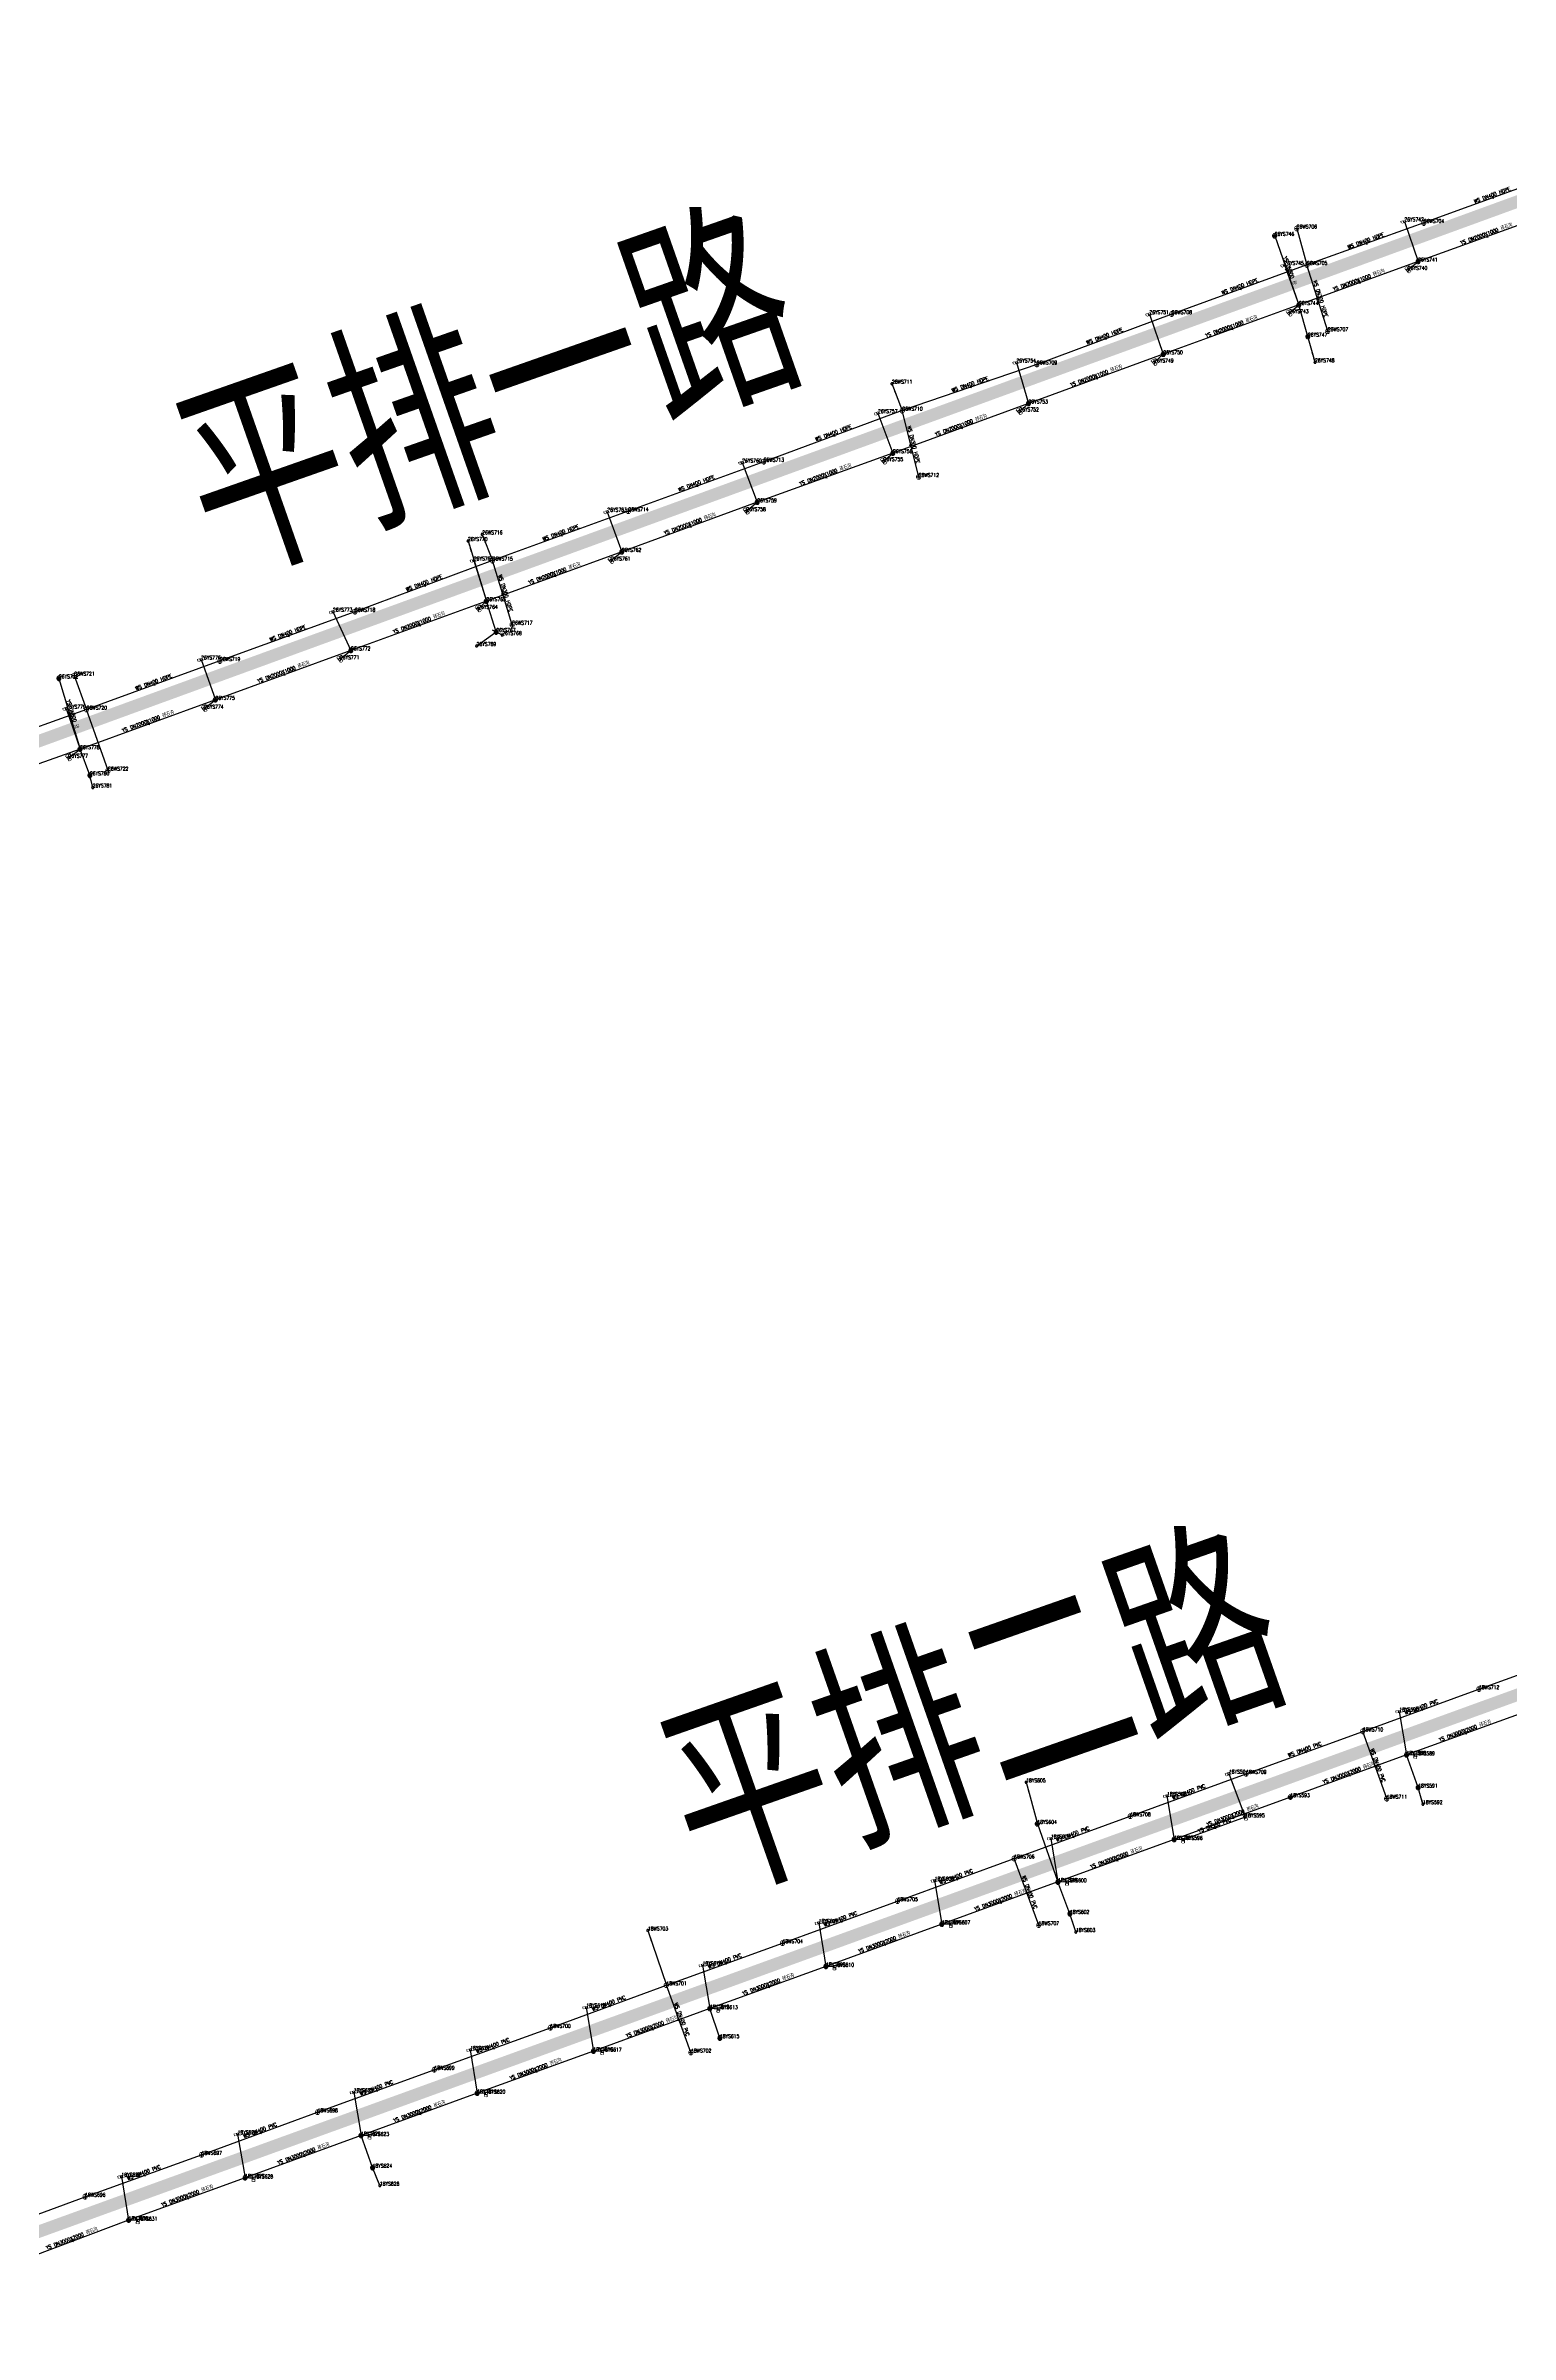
# Model space of a CAD drawing. Extents: x 78813 to 99477, y 2421021 to 2448125.
# Drawn here: x 87746 to 88101, y 2422836 to 2423391 of the extents above; entities that cross this region are included whole.
import ezdxf
from ezdxf.enums import TextEntityAlignment as Align

# ---------------------------------------------------------------- set-up
doc = ezdxf.new("R2010")
doc.units = 0
doc.set_wipeout_variables(frame=1)
doc.layers.get('0').update_dxf_attribs({"linetype": 'CONTINUOUS'})
for name, color, linetype in [('DX_WS', 16, 'CONTINUOUS'), ('DX_YS', 42, 'CONTINUOUS'), ('道路', 5, 'CONTINUOUS')]:
    doc.layers.add(name, color=color, linetype=linetype)
doc.layers.add('WSLINE', color=7, linetype='CONTINUOUS', true_color=0x7f0000)
doc.layers.add('YSLINE', color=7, linetype='CONTINUOUS', true_color=0xcc9900)
doc.layers.add('道路名称', color=7, linetype='CONTINUOUS', lineweight=0)
doc.styles.add('CcNameZT', font='txt.SHX', dxfattribs={"width": 0.8, "bigfont": 'HZTXT.SHX'})
doc.styles.add('PointNameZT', font='txt.SHX', dxfattribs={"width": 0.8, "bigfont": 'HZTXT.SHX'})
doc.styles.add('宋体0.7', font='', dxfattribs={"width": 0.7})
doc.styles.get('宋体0.7').set_extended_font_data('SimSun')

# ---------------------------------------------------------------- blocks, each defined once
blk = doc.blocks.new('PS污水井')
blk.add_lwpolyline([(1, 0), (1, 0.1), (1, 0.1), (1, 0.2), (1, 0.3), (0.9, 0.3), (0.9, 0.4), (0.9, 0.5), (0.8, 0.5), (0.8, 0.6), (0.8, 0.6), (0.7, 0.7), (0.7, 0.7), (0.6, 0.8), (0.6, 0.8), (0.5, 0.9), (0.4, 0.9), (0.4, 0.9), (0.3, 1), (0.2, 1), (0.2, 1), (0.1, 1), (0, 1), (0, 1), (-0.1, 1), (-0.2, 1), (-0.2, 1), (-0.3, 1), (-0.4, 0.9), (-0.4, 0.9), (-0.5, 0.9), (-0.6, 0.8), (-0.6, 0.8), (-0.7, 0.7), (-0.7, 0.7), (-0.8, 0.6), (-0.8, 0.6), (-0.8, 0.5), (-0.9, 0.5), (-0.9, 0.4), (-0.9, 0.3), (-1, 0.3), (-1, 0.2), (-1, 0.1), (-1, 0.1), (-1, 0), (-1, -0.1), (-1, -0.1), (-1, -0.2), (-1, -0.3), (-0.9, -0.3), (-0.9, -0.4), (-0.9, -0.5), (-0.8, -0.5), (-0.8, -0.6), (-0.8, -0.6), (-0.7, -0.7), (-0.7, -0.7), (-0.6, -0.8), (-0.6, -0.8), (-0.5, -0.9), (-0.4, -0.9), (-0.4, -0.9), (-0.3, -1), (-0.2, -1), (-0.2, -1), (-0.1, -1), (0, -1), (0, -1), (0.1, -1), (0.2, -1), (0.2, -1), (0.3, -1), (0.4, -0.9), (0.4, -0.9), (0.5, -0.9), (0.6, -0.8), (0.6, -0.8), (0.7, -0.7), (0.7, -0.7), (0.8, -0.6), (0.8, -0.6), (0.8, -0.5), (0.9, -0.5), (0.9, -0.4), (0.9, -0.3), (1, -0.3), (1, -0.2), (1, -0.1), (1, 0)], close=True)
blk.add_wipeout([(1, 0), (1, 0.1), (1, 0.1), (1, 0.2), (1, 0.3), (0.9, 0.3), (0.9, 0.4), (0.9, 0.5), (0.8, 0.5), (0.8, 0.6), (0.8, 0.6), (0.7, 0.7), (0.7, 0.7), (0.6, 0.8), (0.6, 0.8), (0.5, 0.9), (0.4, 0.9), (0.4, 0.9), (0.3, 1), (0.2, 1), (0.2, 1), (0.1, 1), (0, 1), (0, 1), (-0.1, 1), (-0.2, 1), (-0.2, 1), (-0.3, 1), (-0.4, 0.9), (-0.4, 0.9), (-0.5, 0.9), (-0.6, 0.8), (-0.6, 0.8), (-0.7, 0.7), (-0.7, 0.7), (-0.8, 0.6), (-0.8, 0.6), (-0.8, 0.5), (-0.9, 0.5), (-0.9, 0.4), (-0.9, 0.3), (-1, 0.3), (-1, 0.2), (-1, 0.1), (-1, 0.1), (-1, 0), (-1, -0.1), (-1, -0.1), (-1, -0.2), (-1, -0.3), (-0.9, -0.3), (-0.9, -0.4), (-0.9, -0.5), (-0.8, -0.5), (-0.8, -0.6), (-0.8, -0.6), (-0.7, -0.7), (-0.7, -0.7), (-0.6, -0.8), (-0.6, -0.8), (-0.5, -0.9), (-0.4, -0.9), (-0.4, -0.9), (-0.3, -1), (-0.2, -1), (-0.2, -1), (-0.1, -1), (0, -1), (0, -1), (0.1, -1), (0.2, -1), (0.2, -1), (0.3, -1), (0.4, -0.9), (0.4, -0.9), (0.5, -0.9), (0.6, -0.8), (0.6, -0.8), (0.7, -0.7), (0.7, -0.7), (0.8, -0.6), (0.8, -0.6), (0.8, -0.5), (0.9, -0.5), (0.9, -0.4), (0.9, -0.3), (1, -0.3), (1, -0.2), (1, -0.1)])
for p, q in [((-1, 0), (0, 0)), ((0, 1), (0, 0)), ((0, 0), (0, -1)), ((0, 0), (1, 0))]:
    blk.add_line(p, q)
blk = doc.blocks.new('GC546')
at = {"color": 0}
for p in [(0.866, 0.5), (0.866, -0.5)]:
    blk.add_line(p, (0, 0), dxfattribs=at)
blk = doc.blocks.new('PS非普查')
blk.add_lwpolyline([(3.7, 0), (5.3, 0)])
blk.add_wipeout([(0.5, 0), (0.5, 0), (0.5, 0.1), (0.5, 0.1), (0.5, 0.1), (0.5, 0.2), (0.5, 0.2), (0.4, 0.2), (0.4, 0.3), (0.4, 0.3), (0.4, 0.3), (0.4, 0.3), (0.3, 0.4), (0.3, 0.4), (0.3, 0.4), (0.2, 0.4), (0.2, 0.4), (0.2, 0.5), (0.2, 0.5), (0.1, 0.5), (0.1, 0.5), (0.1, 0.5), (0, 0.5), (0, 0.5), (-0.1, 0.5), (-0.1, 0.5), (-0.1, 0.5), (-0.2, 0.5), (-0.2, 0.5), (-0.2, 0.4), (-0.3, 0.4), (-0.3, 0.4), (-0.3, 0.4), (-0.3, 0.4), (-0.4, 0.3), (-0.4, 0.3), (-0.4, 0.3), (-0.4, 0.3), (-0.4, 0.2), (-0.5, 0.2), (-0.5, 0.2), (-0.5, 0.1), (-0.5, 0.1), (-0.5, 0.1), (-0.5, 0), (-0.5, 0), (-0.5, 0), (-0.5, -0.1), (-0.5, -0.1), (-0.5, -0.1), (-0.5, -0.2), (-0.5, -0.2), (-0.4, -0.2), (-0.4, -0.3), (-0.4, -0.3), (-0.4, -0.3), (-0.4, -0.3), (-0.3, -0.4), (-0.3, -0.4), (-0.3, -0.4), (-0.3, -0.4), (-0.2, -0.4), (-0.2, -0.5), (-0.2, -0.5), (-0.1, -0.5), (-0.1, -0.5), (-0.1, -0.5), (0, -0.5), (0, -0.5), (0.1, -0.5), (0.1, -0.5), (0.1, -0.5), (0.2, -0.5), (0.2, -0.5), (0.2, -0.4), (0.2, -0.4), (0.3, -0.4), (0.3, -0.4), (0.3, -0.4), (0.4, -0.3), (0.4, -0.3), (0.4, -0.3), (0.4, -0.3), (0.4, -0.2), (0.5, -0.2), (0.5, -0.2), (0.5, -0.1), (0.5, -0.1), (0.5, -0.1)])
blk.add_line((0.5, 0), (2.1, 0))
blk.add_lwpolyline([(0.5, 0), (0.5, 0), (0.5, 0.1), (0.5, 0.1), (0.5, 0.1), (0.5, 0.2), (0.5, 0.2), (0.4, 0.2), (0.4, 0.3), (0.4, 0.3), (0.4, 0.3), (0.4, 0.3), (0.3, 0.4), (0.3, 0.4), (0.3, 0.4), (0.2, 0.4), (0.2, 0.4), (0.2, 0.5), (0.2, 0.5), (0.1, 0.5), (0.1, 0.5), (0.1, 0.5), (0, 0.5), (0, 0.5), (-0.1, 0.5), (-0.1, 0.5), (-0.1, 0.5), (-0.2, 0.5), (-0.2, 0.5), (-0.2, 0.4), (-0.3, 0.4), (-0.3, 0.4), (-0.3, 0.4), (-0.3, 0.4), (-0.4, 0.3), (-0.4, 0.3), (-0.4, 0.3), (-0.4, 0.3), (-0.4, 0.2), (-0.5, 0.2), (-0.5, 0.2), (-0.5, 0.1), (-0.5, 0.1), (-0.5, 0.1), (-0.5, 0), (-0.5, 0), (-0.5, 0), (-0.5, -0.1), (-0.5, -0.1), (-0.5, -0.1), (-0.5, -0.2), (-0.5, -0.2), (-0.4, -0.2), (-0.4, -0.3), (-0.4, -0.3), (-0.4, -0.3), (-0.4, -0.3), (-0.3, -0.4), (-0.3, -0.4), (-0.3, -0.4), (-0.3, -0.4), (-0.2, -0.4), (-0.2, -0.5), (-0.2, -0.5), (-0.1, -0.5), (-0.1, -0.5), (-0.1, -0.5), (0, -0.5), (0, -0.5), (0.1, -0.5), (0.1, -0.5), (0.1, -0.5), (0.2, -0.5), (0.2, -0.5), (0.2, -0.4), (0.2, -0.4), (0.3, -0.4), (0.3, -0.4), (0.3, -0.4), (0.4, -0.3), (0.4, -0.3), (0.4, -0.3), (0.4, -0.3), (0.4, -0.2), (0.5, -0.2), (0.5, -0.2), (0.5, -0.1), (0.5, -0.1), (0.5, -0.1), (0.5, 0)], close=True)
blk = doc.blocks.new('PS雨水井')
blk.add_lwpolyline([(1, 0), (1, 0.1), (1, 0.1), (1, 0.2), (1, 0.3), (0.9, 0.3), (0.9, 0.4), (0.9, 0.5), (0.8, 0.5), (0.8, 0.6), (0.8, 0.6), (0.7, 0.7), (0.7, 0.7), (0.6, 0.8), (0.6, 0.8), (0.5, 0.9), (0.4, 0.9), (0.4, 0.9), (0.3, 1), (0.2, 1), (0.2, 1), (0.1, 1), (0, 1), (0, 1), (-0.1, 1), (-0.2, 1), (-0.2, 1), (-0.3, 1), (-0.4, 0.9), (-0.4, 0.9), (-0.5, 0.9), (-0.6, 0.8), (-0.6, 0.8), (-0.7, 0.7), (-0.7, 0.7), (-0.8, 0.6), (-0.8, 0.6), (-0.8, 0.5), (-0.9, 0.5), (-0.9, 0.4), (-0.9, 0.3), (-1, 0.3), (-1, 0.2), (-1, 0.1), (-1, 0.1), (-1, 0), (-1, -0.1), (-1, -0.1), (-1, -0.2), (-1, -0.3), (-0.9, -0.3), (-0.9, -0.4), (-0.9, -0.5), (-0.8, -0.5), (-0.8, -0.6), (-0.8, -0.6), (-0.7, -0.7), (-0.7, -0.7), (-0.6, -0.8), (-0.6, -0.8), (-0.5, -0.9), (-0.4, -0.9), (-0.4, -0.9), (-0.3, -1), (-0.2, -1), (-0.2, -1), (-0.1, -1), (0, -1), (0, -1), (0.1, -1), (0.2, -1), (0.2, -1), (0.3, -1), (0.4, -0.9), (0.4, -0.9), (0.5, -0.9), (0.6, -0.8), (0.6, -0.8), (0.7, -0.7), (0.7, -0.7), (0.8, -0.6), (0.8, -0.6), (0.8, -0.5), (0.9, -0.5), (0.9, -0.4), (0.9, -0.3), (1, -0.3), (1, -0.2), (1, -0.1), (1, 0)], close=True)
blk.add_wipeout([(1, 0), (1, 0.1), (1, 0.1), (1, 0.2), (1, 0.3), (0.9, 0.3), (0.9, 0.4), (0.9, 0.5), (0.8, 0.5), (0.8, 0.6), (0.8, 0.6), (0.7, 0.7), (0.7, 0.7), (0.6, 0.8), (0.6, 0.8), (0.5, 0.9), (0.4, 0.9), (0.4, 0.9), (0.3, 1), (0.2, 1), (0.2, 1), (0.1, 1), (0, 1), (0, 1), (-0.1, 1), (-0.2, 1), (-0.2, 1), (-0.3, 1), (-0.4, 0.9), (-0.4, 0.9), (-0.5, 0.9), (-0.6, 0.8), (-0.6, 0.8), (-0.7, 0.7), (-0.7, 0.7), (-0.8, 0.6), (-0.8, 0.6), (-0.8, 0.5), (-0.9, 0.5), (-0.9, 0.4), (-0.9, 0.3), (-1, 0.3), (-1, 0.2), (-1, 0.1), (-1, 0.1), (-1, 0), (-1, -0.1), (-1, -0.1), (-1, -0.2), (-1, -0.3), (-0.9, -0.3), (-0.9, -0.4), (-0.9, -0.5), (-0.8, -0.5), (-0.8, -0.6), (-0.8, -0.6), (-0.7, -0.7), (-0.7, -0.7), (-0.6, -0.8), (-0.6, -0.8), (-0.5, -0.9), (-0.4, -0.9), (-0.4, -0.9), (-0.3, -1), (-0.2, -1), (-0.2, -1), (-0.1, -1), (0, -1), (0, -1), (0.1, -1), (0.2, -1), (0.2, -1), (0.3, -1), (0.4, -0.9), (0.4, -0.9), (0.5, -0.9), (0.6, -0.8), (0.6, -0.8), (0.7, -0.7), (0.7, -0.7), (0.8, -0.6), (0.8, -0.6), (0.8, -0.5), (0.9, -0.5), (0.9, -0.4), (0.9, -0.3), (1, -0.3), (1, -0.2), (1, -0.1)])
for p, q in [((-1, 0), (0, 0)), ((-0.9, 0.5), (0, 0.5)), ((0, 1), (0, 0)), ((0, 0.5), (0.9, 0.5)), ((0, 0), (0, -1)), ((0, 0), (1, 0)), ((-0.9, -0.5), (0, -0.5)), ((0, -0.5), (0.9, -0.5))]:
    blk.add_line(p, q)
blk = doc.blocks.new('PS雨篦')
blk.add_lwpolyline([(-1.5, 0.5), (0, 0.5), (1.5, 0.5), (1.5, -0.5), (0, -0.5), (-1.5, -0.5)], close=True)
blk.add_wipeout([(-1.5, 0.5), (0, 0.5), (1.5, 0.5), (1.5, -0.5), (0, -0.5), (-1.5, -0.5)])
for p, q in [((-0.5, -0.5), (-0.5, 0.5)), ((0.5, -0.5), (0.5, 0.5))]:
    blk.add_line(p, q)

msp = doc.modelspace()

# ---------------------------------------------------------------- block references
at = {"layer": 'DX_WS', "yscale": 0.5, "zscale": 0.5}
for p, xscale, rotation in [((88096.63, 2423354.21, 2.5), 0.4999999999550923, 19.9942798513037), ((88065.98, 2423343.12, 2.43), 0.5000000000435473, 19.79293870957661), ((88035.39, 2423332.07, 2.38), 0.4999999999303991, 19.92101118119726), ((88054.33, 2423329.99, 1.93), 0.4999999998291778, 287.4509002455969), ((88002.61, 2423320, 2.36), 0.4999999999260846, 20.48080153311527), ((87969.91, 2423308.29, 2.23), 0.5000000000299047, 18.93128087433271), ((87936.77, 2423296.49, 2.19), 0.4999999999683542, 20.23354706013314), ((87955.57, 2423294.64, 1.84), 0.4999999999624118, 283.9214190625652), ((87903.52, 2423284.29, 2.2), 0.4999999999294166, 20.08409375280255), ((87870.62, 2423272.29, 2.15), 0.5000000000615322, 19.98757444139562), ((87837.45, 2423260.1, 2.09), 0.4999999999390962, 20.37376348981066), ((87856.52, 2423258.52, 1.61), 0.4999999999973675, 287.029671119264), ((87804.37, 2423247.92, 2.09), 0.5000000000161905, 20.04272721327233), ((87771.8, 2423236.05, 2.05), 0.4999999999923227, 19.99689639242054), ((88079.44, 2422987.37, 2.12), 0.4999999999980279, 19.99975391836969), ((88051.19, 2422977.09, 2.04), 0.5000000000059948, 19.97888214418467), ((88068.25, 2422974.07, 2.15), 0.4999999998585413, 289.5779724861432), ((88022.97, 2422966.8, 2.02), 0.5000000000547915, 20.09886963235148), ((87994.82, 2422956.52, 2.04), 0.4999999999919542, 20.01263983585907), ((87966.57, 2422946.22, 1.97), 0.4999999999446795, 20.04759052495193), ((87983.71, 2422943.31, 2.19), 0.5000000000368688, 290.2734725056633), ((87938.46, 2422935.96, 1.7), 0.5000000000121385, 20.0778298138673), ((87910.41, 2422925.74, 1.64), 0.5000000000709344, 19.94147856703016), ((87882.25, 2422915.48, 1.69), 0.499999999953452, 20.09142061052473), ((87899.3, 2422912.47, 1.9), 0.5000000002129593, 290.0833757855787), ((87854.09, 2422905.24, 1.67), 0.5000000000572768, 19.87605573938133), ((87825.84, 2422894.98, 1.76), 0.5000000000459647, 20.03666429095545), ((87797.6, 2422884.66, 1.67), 0.4999999999859941, 20.11878037020083), ((87769.39, 2422874.42, 1.53), 0.5000000000574667, 19.80986081550822)]:
    msp.add_blockref('GC546', p, dxfattribs=dict(at, xscale=xscale, rotation=rotation))
at = {"layer": 'DX_YS', "yscale": 0.5, "zscale": 0.5}
for p, xscale, rotation in [((88095.25, 2423344.81, 2.55), 0.4999999999893372, 19.80496942861322), ((88064.3, 2423333.6, 2.53), 0.4999999999513992, 20.03032069264853), ((88033.39, 2423322.35, 2.49), 0.5000000000091412, 19.98702105738329), ((88000.57, 2423310.39, 2.39), 0.4999999999204037, 20.05432950689312), ((87967.75, 2423298.39, 2.35), 0.5000000000242729, 20.1000639062869), ((87934.84, 2423286.41, 2.32), 0.5000000000727886, 19.89629588334843), ((87901.94, 2423274.44, 2.29), 0.4999999999441013, 20.09598115764298), ((87869.07, 2423262.44, 2.21), 0.5000000000722647, 20.02060954476189), ((87836.21, 2423250.49, 2.16), 0.4999999999490769, 19.95272995309264), ((87803.32, 2423238.53, 2.16), 0.5000000000615102, 20.014289931701), ((87770.45, 2423226.55, 2.15), 0.499999999951775, 20.02804590043693), ((88090.07, 2422981.64, 3.11), 0.4999999999626896, 19.87488189208895), ((88061.86, 2422971.41, 3.08), 0.4999999999709677, 19.99794719055038), ((88033.66, 2422961.13, 3.04), 0.4999999999936484, 20.0633220599208), ((88029.28, 2422958.66, 4.48), 0.4999999999196491, 19.96143523217178), ((88005.46, 2422950.83, 3), 0.4999999999280403, 20.03839160985855), ((87977.27, 2422940.57, 2.96), 0.4999999999656197, 19.97641391977491), ((87949.11, 2422930.33, 2.88), 0.4999999999544466, 19.98932234363311), ((87920.96, 2422920.1, 2.82), 0.4999999999548817, 19.97037421950732), ((87892.74, 2422909.81, 2.79), 0.4999999999324468, 20.09230783484363), ((87864.51, 2422899.53, 2.73), 0.5000000000466859, 19.89876580983605), ((87836.32, 2422889.3, 2.72), 0.5000000000349984, 20.00988071635784), ((87808.16, 2422879.05, 2.73), 0.500000000032121, 19.99650855437323), ((87779.96, 2422868.79, 2.62), 0.4999999999292604, 19.96600886998667), ((87751.96, 2422858.44, 2.68), 0.5000000000391042, 20.62890085878671)]:
    msp.add_blockref('GC546', p, dxfattribs=dict(at, xscale=xscale, rotation=rotation))

# ---------------------------------------------------------------- texts
at = {"layer": 'DX_WS', "style": 'CcNameZT', "width": 0.8}
for s, rotation, p in [(' WS DN400 HDPE', 19.9943, (88096.55, 2423354.45, 2.5)), (' WS DN400 HDPE', 19.7929, (88065.9, 2423343.35, 2.46)), (' WS DN400 HDPE', 19.921, (88035.3, 2423332.3, 2.39)), (' WS DN300 HDPE', 287.4509, (88054.57, 2423330.06, 1.89)), (' WS DN400 HDPE', 20.4808, (88002.52, 2423320.24, 2.37)), (' WS DN400 HDPE', 18.9313, (87969.83, 2423308.53, 2.34)), (' WS DN400 HDPE', 20.2335, (87936.68, 2423296.73, 2.18)), (' WS DN300 HDPE', 283.9214, (87955.81, 2423294.7, 1.73)), (' WS DN400 HDPE', 20.0841, (87903.44, 2423284.52, 2.19)), (' WS DN400 HDPE', 19.9876, (87870.53, 2423272.52, 2.21)), (' WS DN400 HDPE', 20.3738, (87837.36, 2423260.33, 2.09)), (' WS DN300 HDPE', 287.0297, (87856.76, 2423258.59, 1.62)), (' WS DN400 HDPE', 20.0427, (87804.28, 2423248.15, 2.1)), (' WS DN400 HDPE', 19.9969, (87771.71, 2423236.29, 2.09)), (' WS DN400 PVC', 19.9998, (88079.35, 2422987.6, 2.17)), (' WS DN400 PVC', 19.9789, (88051.1, 2422977.32, 2.07)), (' WS DN400 PVC', 289.578, (88068.48, 2422974.16, 2.24)), (' WS DN400 PVC', 20.0989, (88022.89, 2422967.03, 2.04)), (' WS DN400 PVC', 20.0126, (87994.73, 2422956.76, 1.99)), (' WS DN400 PVC', 20.0476, (87966.48, 2422946.46, 2.11)), (' WS DN400 PVC', 290.2735, (87983.94, 2422943.39, 2.18)), (' WS DN400 PVC', 20.0778, (87938.37, 2422936.19, 1.82)), (' WS DN400 PVC', 19.9415, (87910.33, 2422925.98, 1.58)), (' WS DN400 PVC', 20.0914, (87882.16, 2422915.72, 1.71)), (' WS DN400 PVC', 290.0834, (87899.54, 2422912.55, 2.08)), (' WS DN400 PVC', 19.8761, (87854.01, 2422905.48, 1.68)), (' WS DN400 PVC', 20.0367, (87825.76, 2422895.22, 1.79)), (' WS DN400 PVC', 20.1188, (87797.51, 2422884.9, 1.72)), (' WS DN400 PVC', 19.8099, (87769.31, 2422874.65, 1.61))]:
    msp.add_text(s, height=0.9, rotation=rotation, dxfattribs=at).set_placement(p, align=Align.CENTER)
at = {"layer": 'DX_WS', "style": 'PointNameZT', "width": 0.8}
for s, p in [('26WS704', (88080.16, 2423348.22, 2.46)), ('26WS706', (88049.31, 2423346.87, 2.5)), ('26WS705', (88051.8, 2423338.02, 2.39)), ('26WS708', (88018.97, 2423326.12, 2.37)), ('26WS707', (88056.85, 2423321.96, 1.89)), ('26WS711', (87951.07, 2423309.23, 2.14)), ('26WS709', (87986.24, 2423313.89, 2.34)), ('26WS710', (87953.58, 2423302.69, 2.18)), ('26WS713', (87919.96, 2423290.3, 2.19)), ('26WS712', (87957.57, 2423286.6, 1.73)), ('26WS714', (87887.09, 2423278.28, 2.21)), ('26WS716', (87851.62, 2423272.67, 2.07)), ('26WS715', (87854.14, 2423266.29, 2.09)), ('26WS718', (87820.76, 2423253.9, 2.1)), ('26WS717', (87858.9, 2423250.75, 1.62)), ('26WS721', (87752.64, 2423238.41, 2.05)), ('26WS719', (87787.98, 2423241.94, 2.09)), ('26WS720', (87755.62, 2423230.16, 2.01)), ('26WS722', (87760.83, 2423215.35, 1.59)), ('18WS712', (88093.53, 2422992.49, 2.17)), ('18WS710', (88065.34, 2422982.24, 2.07)), ('18WS709', (88037.03, 2422971.94, 2)), ('18WS711', (88071.15, 2422965.91, 2.24)), ('18WS708', (88008.91, 2422961.65, 1.99)), ('18WS706', (87980.73, 2422951.39, 2.09)), ('18WS705', (87952.41, 2422941.06, 1.84)), ('18WS703', (87891.83, 2422933.94, 2.2)), ('18WS707', (87986.7, 2422935.23, 2.18)), ('18WS704', (87924.51, 2422930.85, 1.58)), ('18WS701', (87896.32, 2422920.63, 1.69)), ('18WS700', (87868.18, 2422910.33, 1.68)), ('18WS702', (87902.29, 2422904.31, 2.08)), ('18WS699', (87840.01, 2422900.15, 1.67)), ('18WS698', (87811.67, 2422889.82, 1.72)), ('18WS697', (87783.52, 2422879.5, 1.61)), ('18WS696', (87755.26, 2422869.33, 1.45))]:
    msp.add_text(s, height=0.9, dxfattribs=at).set_placement(p)
at = {"layer": 'DX_YS', "style": 'PointNameZT', "width": 0.8}
for s, p in [('26YS742', (88075.44, 2423348.61, 4.29)), ('26YS746', (88043.96, 2423345.1, 2.84)), ('26YS745', (88046.31, 2423338.02, 4.49)), ('26YS741', (88078.77, 2423338.88, 2.5)), ('26YS740', (88076.27, 2423336.84, 4.26)), ('26YS751', (88013.55, 2423326.1, 4.43)), ('26YS743', (88047.47, 2423326.34, 4.28)), ('26YS744', (88049.84, 2423328.33, 2.56)), ('26YS747', (88052.02, 2423320.65, 2.98)), ('26YS750', (88016.93, 2423316.36, 2.41)), ('26YS754', (87981.29, 2423314.39, 4.56)), ('26YS749', (88014.7, 2423314.38, 4.52)), ('26YS748', (88053.75, 2423314.42, 3.4)), ('26YS753', (87984.2, 2423304.41, 2.36)), ('26YS757', (87947.68, 2423302.09, 4.59)), ('26YS752', (87981.99, 2423302.51, 4.47)), ('26YS760', (87914.74, 2423290.1, 4.29)), ('26YS755', (87949.05, 2423290.44, 4.54)), ('26YS756', (87951.3, 2423292.37, 2.34)), ('26YS763', (87882, 2423278.17, 4.24)), ('26YS758', (87915.72, 2423278.32, 4.11)), ('26YS759', (87918.38, 2423280.46, 2.31)), ('26YS770', (87848.2, 2423271.06, 2.7)), ('26YS766', (87849.58, 2423266.35, 3.96)), ('26YS761', (87882.87, 2423266.33, 3.97)), ('26YS762', (87885.51, 2423268.43, 2.28)), ('26YS773', (87815.41, 2423253.92, 3.88)), ('26YS764', (87850.67, 2423254.61, 3.72)), ('26YS765', (87852.64, 2423256.46, 2.15)), ('26YS767', (87855.03, 2423248.98, 2.59)), ('26YS768', (87856.49, 2423248.24, 2.68)), ('26YS772', (87819.77, 2423244.52, 2.18)), ('26YS769', (87850.29, 2423245.59, 4.07)), ('26YS782', (87748.9, 2423237.73, 2.79)), ('26YS776', (87783.43, 2423242.32, 3.79)), ('26YS771', (87817.08, 2423242.36, 3.86)), ('26YS775', (87786.88, 2423232.54, 2.14)), ('26YS779', (87750.7, 2423230.38, 3.94)), ('26YS774', (87784.14, 2423230.39, 3.78)), ('26YS778', (87754.03, 2423220.57, 2.15)), ('26YS777', (87751.23, 2423218.48, 3.88)), ('26YS780', (87756.42, 2423214.2, 2.59)), ('26YS781', (87757.11, 2423211.26, 2.86)), ('18YS590', (88074.2, 2422987.08, 4.86)), ('18YS588', (88075.96, 2422976.54, 3.09)), ('18YS589', (88078.09, 2422976.43, 4.91)), ('18YS594', (88032.85, 2422971.98, 4.57)), ('18YS605', (87983.64, 2422969.87, 3.33)), ('18YS598', (88017.82, 2422966.58, 4.54)), ('18YS593', (88047.76, 2422966.28, 3.07)), ('18YS591', (88078.78, 2422968.59, 3.27)), ('18YS604', (87986.36, 2422959.8, 3.05)), ('18YS595', (88036.82, 2422961.4, 4.36)), ('18YS592', (88079.95, 2422964.58, 3.6)), ('18YS601', (87989.65, 2422956.26, 4.74)), ('18YS597', (88019.56, 2422955.98, 3.01)), ('18YS596', (88021.74, 2422955.92, 4.6)), ('18YS608', (87961.44, 2422946.01, 4.74)), ('18YS599', (87991.36, 2422945.69, 2.98)), ('18YS600', (87993.58, 2422945.64, 4.95)), ('18YS602', (87994.25, 2422937.99, 3.28)), ('18YS611', (87933.31, 2422935.77, 4.91)), ('18YS606', (87963.17, 2422935.45, 2.94)), ('18YS607', (87965.34, 2422935.43, 5.02)), ('18YS603', (87995.71, 2422933.56, 2.94)), ('18YS614', (87905.11, 2422925.5, 5.11)), ('18YS609', (87935.05, 2422925.22, 2.83)), ('18YS610', (87937.13, 2422925.14, 4.98)), ('18YS618', (87876.89, 2422915.27, 4.98)), ('18YS612', (87906.87, 2422914.97, 2.81)), ('18YS613', (87908.95, 2422914.86, 5.16)), ('18YS621', (87848.73, 2422904.94, 5.05)), ('18YS616', (87878.62, 2422904.64, 2.75)), ('18YS617', (87880.76, 2422904.58, 5.12)), ('18YS615', (87909.31, 2422907.82, 3.04)), ('18YS625', (87820.47, 2422894.69, 5.02)), ('18YS619', (87850.4, 2422894.43, 2.71)), ('18YS620', (87852.52, 2422894.34, 5.19)), ('18YS629', (87792.26, 2422884.47, 4.91)), ('18YS622', (87822.23, 2422884.17, 2.78)), ('18YS623', (87824.31, 2422884.07, 5.14)), ('18YS624', (87825.03, 2422876.38, 2.96)), ('18YS632', (87764.08, 2422874.19, 4.69)), ('18YS627', (87794.08, 2422873.93, 2.68)), ('18YS628', (87796.16, 2422873.78, 4.98)), ('18YS626', (87826.78, 2422872.02, 3.18)), ('18YS630', (87765.83, 2422863.66, 2.56)), ('18YS631', (87768.06, 2422863.54, 4.85))]:
    msp.add_text(s, height=0.9, dxfattribs=at).set_placement(p)
at = {"layer": 'DX_YS', "style": 'CcNameZT', "width": 0.8}
for s, rotation, p in [(' YS DN2000X1000 砖石沟', 19.805, (88095.17, 2423345.05, 2.6)), (' YS DN600 砼', 289.329, (88047.13, 2423336.8, 2.84)), (' YS DN2000X1000 砖石沟', 20.0303, (88064.22, 2423333.84, 2.5)), (' YS DN2000X1000 砖石沟', 19.987, (88033.3, 2423322.58, 2.56)), (' YS DN2000X1000 砖石沟', 20.0543, (88000.48, 2423310.62, 2.41)), (' YS DN2000X1000 砖石沟', 20.1001, (87967.67, 2423298.63, 2.36)), (' YS DN2000X1000 砖石沟', 19.8963, (87934.75, 2423286.65, 2.34)), (' YS DN2000X1000 砖石沟', 20.096, (87901.86, 2423274.68, 2.31)), (' YS DN2000X1000 砖石沟', 20.0206, (87868.99, 2423262.68, 2.28)), (' YS DN2000X1000 砖石沟', 19.9527, (87836.12, 2423250.72, 2.15)), (' YS DN2000X1000 砖石沟', 20.0143, (87803.24, 2423238.77, 2.18)), (' YS DN600 砼', 286.6205, (87751.71, 2423229.22, 2.79)), (' YS DN2000X1000 砖石沟', 20.028, (87770.37, 2423226.79, 2.14)), (' YS DN3000X2000 砖石沟', 19.8749, (88089.98, 2422981.87, 3.13)), (' YS DN3000X2000 砖石沟', 19.9979, (88061.78, 2422971.64, 3.09)), (' YS DN300 PVC', 19.9614, (88029.19, 2422958.89, 4.36)), (' YS DN3000X2000 砖石沟', 20.0633, (88033.57, 2422961.36, 3.07)), (' YS DN3000X2000 砖石沟', 20.0384, (88005.37, 2422951.07, 3.01)), (' YS DN3000X2000 砖石沟', 19.9764, (87977.18, 2422940.8, 2.98)), (' YS DN3000X2000 砖石沟', 19.9893, (87949.03, 2422930.57, 2.94)), (' YS DN3000X2000 砖石沟', 19.9704, (87920.87, 2422920.33, 2.83)), (' YS DN3000X2000 砖石沟', 20.0923, (87892.66, 2422910.04, 2.81)), (' YS DN3000X2000 砖石沟', 19.8988, (87864.43, 2422899.77, 2.75)), (' YS DN3000X2000 砖石沟', 20.0099, (87836.23, 2422889.53, 2.71)), (' YS DN3000X2000 砖石沟', 19.9965, (87808.07, 2422879.28, 2.78)), (' YS DN3000X2000 砖石沟', 19.966, (87779.87, 2422869.03, 2.68)), (' YS DN3000X2000 砖石沟', 20.6289, (87751.87, 2422858.67, 2.56))]:
    msp.add_text(s, height=0.9, rotation=rotation, dxfattribs=at).set_placement(p, align=Align.CENTER)

# ---------------------------------------------------------------- next in the draw order: block references
at = {"layer": 'DX_WS', "xscale": 0.5, "yscale": 0.5, "zscale": 0.5}
for p in [(88049.31, 2423346.87, 2.5), (88080.16, 2423348.22, 2.46), (88051.8, 2423338.02, 2.39), (88018.97, 2423326.12, 2.37), (88056.85, 2423321.96, 1.89), (87986.24, 2423313.89, 2.34), (87953.58, 2423302.69, 2.18), (87919.96, 2423290.3, 2.19), (87957.57, 2423286.6, 1.73), (87887.09, 2423278.28, 2.21), (87854.14, 2423266.29, 2.09), (87820.76, 2423253.9, 2.1), (87858.9, 2423250.75, 1.62), (87752.64, 2423238.41, 2.05), (87787.98, 2423241.94, 2.09), (87755.62, 2423230.16, 2.01), (87760.83, 2423215.35, 1.59), (88093.53, 2422992.49, 2.17), (88065.34, 2422982.24, 2.07), (88037.03, 2422971.94, 2), (88071.15, 2422965.91, 2.24), (88008.91, 2422961.65, 1.99), (87980.73, 2422951.39, 2.09), (87952.41, 2422941.06, 1.84), (87986.7, 2422935.23, 2.18), (87924.51, 2422930.85, 1.58), (87896.32, 2422920.63, 1.69), (87868.18, 2422910.33, 1.68), (87902.29, 2422904.31, 2.08), (87840.01, 2422900.15, 1.67), (87811.67, 2422889.82, 1.72), (87783.52, 2422879.5, 1.61), (87755.26, 2422869.33, 1.45)]:
    msp.add_blockref('PS污水井', p, dxfattribs=at)
at = {"layer": 'DX_WS', "yscale": 0.5, "zscale": 0.5}
for p, xscale, rotation in [((87951.07, 2423309.23, 2.14), 0.4999999998302294, 290.9829106512069), ((87851.62, 2423272.67, 2.07), 0.5000000000879165, 291.5825169799368), ((87891.83, 2422933.94, 2.2), 0.5000000001654152, 288.6413727082893)]:
    msp.add_blockref('PS非普查', p, dxfattribs=dict(at, xscale=xscale, rotation=rotation))
at = {"layer": 'DX_YS', "yscale": 0.5, "zscale": 0.5}
for name, p, xscale, rotation in [('PS雨篦', (88075.44, 2423348.61, 4.29), 0.5000000000514109, 198.8824804250406), ('PS雨篦', (88046.31, 2423338.02, 4.49), 0.5000000000218957, 200.0049287941236), ('PS雨篦', (88013.55, 2423326.1, 4.43), 0.4999999999972289, 199.1541196498956), ('PS非普查', (88053.75, 2423314.42, 3.4), 0.5000000000299706, 105.5193675755591), ('PS雨篦', (87981.29, 2423314.39, 4.56), 0.5000000000564475, 196.2392528106178), ('PS雨篦', (87947.68, 2423302.09, 4.59), 0.4999999999381249, 200.4499863370679), ('PS雨篦', (87914.74, 2423290.1, 4.29), 0.5000000000822886, 200.6412622265603), ('PS雨篦', (87882, 2423278.17, 4.24), 0.5000000000462638, 199.8142910045531), ('PS雨篦', (87849.58, 2423266.35, 3.96), 0.4999999999580754, 197.2003020296738), ('PS雨篦', (87815.41, 2423253.92, 3.88), 0.5000000000243726, 204.9173115152205), ('PS雨篦', (87783.43, 2423242.32, 3.79), 0.4999999999786628, 199.4467783515969), ('PS雨篦', (87750.7, 2423230.38, 3.94), 0.4999999999522033, 198.7408730222506), ('PS雨篦', (88074.2, 2422987.08, 4.86), 0.4999999999714876, 189.4967012383502), ('PS雨篦', (88032.85, 2422971.98, 4.57), 0.4999999999650106, 200.5174849690148), ('PS非普查', (87983.64, 2422969.87, 3.33), 0.5000000000709816, 285.1139762064243), ('PS雨篦', (88017.82, 2422966.58, 4.54), 0.4999999999829388, 189.3027805000544), ('PS非普查', (88079.95, 2422964.58, 3.6), 0.4999999999922571, 106.2788576425705), ('PS雨篦', (88036.82, 2422961.4, 4.36), 0.5000000002130095, 109.9614352465736), ('PS雨篦', (87961.44, 2422946.01, 4.74), 0.4999999999885407, 189.3180759691289), ('PS雨篦', (87933.31, 2422935.77, 4.91), 0.4999999999973487, 189.3662919137933), ('PS非普查', (87995.71, 2422933.56, 2.94), 0.5000000001649169, 108.3106968453633), ('PS雨篦', (87905.11, 2422925.5, 5.11), 0.5000000000190772, 189.4790877601502), ('PS雨篦', (87876.89, 2422915.27, 4.98), 0.5000000000038161, 189.237565441493), ('PS雨篦', (87848.73, 2422904.94, 5.05), 0.4999999999680704, 189.0736871168874), ('PS雨篦', (87820.47, 2422894.69, 5.02), 0.5000000000166231, 189.4888210547441), ('PS雨篦', (87792.26, 2422884.47, 4.91), 0.4999999999783964, 189.8408087758632), ('PS雨篦', (87764.08, 2422874.19, 4.69), 0.5000000000155022, 189.4111282476887), ('PS非普查', (87826.78, 2422872.02, 3.18), 0.5000000000148241, 111.9103064994074)]:
    msp.add_blockref(name, p, dxfattribs=dict(at, xscale=xscale, rotation=rotation))
at = {"layer": 'DX_YS', "xscale": 0.5, "yscale": 0.5, "zscale": 0.5}
for p in [(88043.96, 2423345.1, 2.84), (88078.77, 2423338.88, 2.5), (88049.84, 2423328.33, 2.56), (88016.93, 2423316.36, 2.41), (88052.02, 2423320.65, 2.98), (87984.2, 2423304.41, 2.36), (87951.3, 2423292.37, 2.34), (87918.38, 2423280.46, 2.31), (87885.51, 2423268.43, 2.28), (87852.64, 2423256.46, 2.15), (87855.03, 2423248.98, 2.59), (87819.77, 2423244.52, 2.18), (87786.88, 2423232.54, 2.14), (87754.03, 2423220.57, 2.15), (87756.42, 2423214.2, 2.59), (88075.96, 2422976.54, 3.09), (88047.76, 2422966.28, 3.07), (87986.36, 2422959.8, 3.05), (88019.56, 2422955.98, 3.01), (87991.36, 2422945.69, 2.98), (87963.17, 2422935.45, 2.94), (87935.05, 2422925.22, 2.83), (87906.87, 2422914.97, 2.81), (87878.62, 2422904.64, 2.75), (87909.31, 2422907.82, 3.04), (87850.4, 2422894.43, 2.71), (87822.23, 2422884.17, 2.78), (87794.08, 2422873.93, 2.68), (87765.83, 2422863.66, 2.56)]:
    msp.add_blockref('PS雨水井', p, dxfattribs=at)

# ---------------------------------------------------------------- next in the draw order: linework, layer by layer
at = {"layer": 'WSLINE'}
for p, q in [((88113.1, 2423360.21, 2.5), (88080.16, 2423348.22, 2.51)), ((88049.31, 2423346.87, 2.5), (88051.8, 2423338.02, 2.39)), ((88056.85, 2423321.96, 1.89), (88051.8, 2423338.02, 1.97)), ((87951.07, 2423309.23, 2.14), (87953.58, 2423302.69, 2.16)), ((87957.57, 2423286.6, 1.73), (87953.58, 2423302.69, 1.95)), ((87752.64, 2423238.41, 2.05), (87755.62, 2423230.16, 2.01)), ((88093.53, 2422992.49, 2.17), (88121.65, 2423002.71, 2.28)), ((88065.34, 2422982.24, 2.07), (88093.53, 2422992.49, 2.17)), ((88037.03, 2422971.94, 2), (88065.34, 2422982.24, 2.07)), ((88071.15, 2422965.91, 2.24), (88065.34, 2422982.24, 2.07)), ((88008.91, 2422961.65, 1.99), (88037.03, 2422971.94, 2.04)), ((87952.41, 2422941.06, 1.84), (87980.73, 2422951.39, 2.11)), ((87986.7, 2422935.23, 2.18), (87980.73, 2422951.39, 2.21)), ((87924.51, 2422930.85, 1.58), (87952.41, 2422941.06, 1.82)), ((87891.83, 2422933.94, 2.2), (87896.32, 2422920.63, 1.69)), ((87896.32, 2422920.63, 1.69), (87924.51, 2422930.85, 1.58)), ((87868.18, 2422910.33, 1.68), (87896.32, 2422920.63, 1.71)), ((87902.29, 2422904.31, 2.08), (87896.32, 2422920.63, 1.71)), ((87840.01, 2422900.15, 1.67), (87868.18, 2422910.33, 1.68)), ((87811.67, 2422889.82, 1.72), (87840.01, 2422900.15, 1.79)), ((87783.52, 2422879.5, 1.61), (87811.67, 2422889.82, 1.72)), ((87755.26, 2422869.33, 1.45), (87783.52, 2422879.5, 1.61)), ((87727.27, 2422859, 1.56), (87755.26, 2422869.33, 1.43))]:
    msp.add_line(p, q, dxfattribs=at)
at = {"layer": 'YSLINE'}
for p, q in [((88053.75, 2423314.42, 3.4), (88052.02, 2423320.65, 3.22)), ((88032.85, 2422971.98, 4.57), (88036.82, 2422961.4, 4.61)), ((87983.64, 2422969.87, 3.33), (87986.36, 2422959.8, 3.2))]:
    msp.add_line(p, q, dxfattribs=at)

# ---------------------------------------------------------------- next in the draw order: block references
at = {"layer": 'DX_YS', "yscale": 0.5, "zscale": 0.5}
for name, p, xscale, rotation in [('GC546', (88046.9, 2423336.71, 2.84), 0.5000000000471101, 109.328991782053), ('PS雨篦', (88076.27, 2423336.84, 4.26), 0.4999999998509301, 309.1093735976193), ('PS雨篦', (88047.47, 2423326.34, 4.28), 0.4999999998428206, 310.0546609916921), ('PS雨篦', (88014.7, 2423314.38, 4.52), 0.499999999847344, 311.5858326366316), ('PS雨篦', (87981.99, 2423302.51, 4.47), 0.5000000001165597, 310.620469930312), ('PS雨篦', (87949.05, 2423290.44, 4.54), 0.5000000000214837, 310.7060783274744), ('PS雨篦', (87915.72, 2423278.32, 4.11), 0.5000000000346464, 308.7726674027256), ('PS非普查', (87848.2, 2423271.06, 2.7), 0.500000000077838, 286.9139270928708), ('PS雨篦', (87882.87, 2423266.33, 3.97), 0.5000000001734715, 308.4580166228154), ('PS雨篦', (87850.67, 2423254.61, 3.72), 0.5000000000222697, 313.0323115411456), ('PS非普查', (87850.29, 2423245.59, 4.07), 0.499999999899822, 35.57080266269882), ('PS雨篦', (87817.08, 2423242.36, 3.86), 0.4999999999768184, 308.7376486822517), ('GC546', (87751.47, 2423229.15, 2.61), 0.5000000000110998, 106.6205282473083), ('PS雨篦', (87784.14, 2423230.39, 3.78), 0.5000000000334368, 308.1433662674046), ('PS雨篦', (87751.23, 2423218.48, 3.88), 0.4999999998686575, 306.6202587405058), ('PS非普查', (87757.11, 2423211.26, 2.86), 0.4999999999365395, 103.1611448609548), ('PS雨篦', (88078.09, 2422976.43, 4.91), 0.4999999999329641, 87.03116726934442), ('PS雨篦', (87989.65, 2422956.26, 4.74), 0.4999999999772187, 189.1807554237155), ('PS雨篦', (88021.74, 2422955.92, 4.6), 0.4999999999369798, 88.55741669332203), ('PS雨篦', (87993.58, 2422945.64, 4.95), 0.4999999998690416, 88.70860961983436), ('PS雨篦', (87965.34, 2422935.43, 5.02), 0.5000000001436486, 89.52408845409278), ('PS雨篦', (87937.13, 2422925.14, 4.98), 0.4999999998331188, 87.8789036021042), ('PS雨篦', (87908.95, 2422914.86, 5.16), 0.4999999998026278, 86.7654606538875), ('PS雨篦', (87880.76, 2422904.58, 5.12), 0.5000000001948786, 88.50450584152448), ('PS雨篦', (87852.52, 2422894.34, 5.19), 0.5000000000695792, 87.72883643203505), ('PS雨篦', (87824.31, 2422884.07, 5.14), 0.5000000000501159, 87.19927385995958), ('PS雨篦', (87796.16, 2422873.78, 4.98), 0.5000000000088213, 85.86731337944015), ('PS雨篦', (87768.06, 2422863.54, 4.85), 0.5000000001184041, 86.82301080972562)]:
    msp.add_blockref(name, p, dxfattribs=dict(at, xscale=xscale, rotation=rotation))
at = {"layer": 'DX_YS', "xscale": 0.5, "yscale": 0.5, "zscale": 0.5}
for p in [(87748.9, 2423237.73, 2.79), (88078.78, 2422968.59, 3.27), (87994.25, 2422937.99, 3.28), (87825.03, 2422876.38, 2.96)]:
    msp.add_blockref('PS雨水井', p, dxfattribs=at)

# ---------------------------------------------------------------- next in the draw order: linework, layer by layer
at = {"layer": 'WSLINE'}
for p, q in [((88080.16, 2423348.22, 2.46), (88051.8, 2423338.02, 2.39)), ((88051.8, 2423338.02, 2.39), (88018.97, 2423326.12, 2.37)), ((88018.97, 2423326.12, 2.37), (87986.24, 2423313.89, 2.34)), ((87986.24, 2423313.89, 2.34), (87953.58, 2423302.69, 2.12)), ((87953.58, 2423302.69, 2.18), (87919.96, 2423290.3, 2.19)), ((87919.96, 2423290.3, 2.19), (87887.09, 2423278.28, 2.21)), ((87887.09, 2423278.28, 2.21), (87854.14, 2423266.29, 2.09)), ((87851.62, 2423272.67, 2.07), (87854.14, 2423266.29, 2.09)), ((87854.14, 2423266.29, 2.09), (87820.76, 2423253.9, 2.1)), ((87820.76, 2423253.9, 2.1), (87787.98, 2423241.94, 2.09)), ((87787.98, 2423241.94, 2.09), (87755.62, 2423230.16, 2.01)), ((87755.62, 2423230.16, 2.01), (87722.25, 2423218.18, 1.81)), ((87760.83, 2423215.35, 1.59), (87755.62, 2423230.16, 1.6)), ((87980.73, 2422951.39, 2.09), (88008.91, 2422961.65, 1.99))]:
    msp.add_line(p, q, dxfattribs=at)
at = {"layer": 'YSLINE'}
for p, q in [((88111.73, 2423350.75, 2.6), (88078.77, 2423338.88, 2.5)), ((88043.96, 2423345.1, 2.84), (88049.84, 2423328.33, 2.84)), ((88075.44, 2423348.61, 4.29), (88078.77, 2423338.88, 3.91)), ((88046.31, 2423338.02, 4.49), (88049.84, 2423328.33, 4.54)), ((88078.77, 2423338.88, 2.5), (88049.84, 2423328.33, 2.56)), ((88076.27, 2423336.84, 4.26), (88078.77, 2423338.88, 3.91)), ((88049.84, 2423328.33, 2.56), (88016.93, 2423316.36, 2.41)), ((88047.47, 2423326.34, 4.28), (88049.84, 2423328.33, 4)), ((88052.02, 2423320.65, 2.98), (88049.84, 2423328.33, 2.84)), ((88013.55, 2423326.1, 4.43), (88016.93, 2423316.36, 4.44)), ((88016.93, 2423316.36, 2.41), (87984.2, 2423304.41, 2.36)), ((88014.7, 2423314.38, 4.52), (88016.93, 2423316.36, 4.44)), ((87981.29, 2423314.39, 4.56), (87984.2, 2423304.41, 4.4)), ((87947.68, 2423302.09, 4.59), (87951.3, 2423292.37, 4.49)), ((87984.2, 2423304.41, 2.36), (87951.3, 2423292.37, 2.34)), ((87981.99, 2423302.51, 4.47), (87984.2, 2423304.41, 4.4)), ((87914.74, 2423290.1, 4.29), (87918.38, 2423280.46, 3.69)), ((87951.3, 2423292.37, 2.34), (87918.38, 2423280.46, 2.31)), ((87949.05, 2423290.44, 4.54), (87951.3, 2423292.37, 4.42)), ((87882, 2423278.17, 4.24), (87885.51, 2423268.43, 3.63)), ((87918.38, 2423280.46, 2.31), (87885.51, 2423268.43, 2.28)), ((87915.72, 2423278.32, 4.11), (87918.38, 2423280.46, 3.69)), ((87848.2, 2423271.06, 2.7), (87852.64, 2423256.46, 2.61)), ((87849.58, 2423266.35, 3.96), (87852.64, 2423256.46, 3.57)), ((87885.51, 2423268.43, 2.28), (87852.64, 2423256.46, 2.15)), ((87882.87, 2423266.33, 3.97), (87885.51, 2423268.43, 3.63)), ((87850.67, 2423254.61, 3.72), (87852.64, 2423256.46, 3.57)), ((87815.41, 2423253.92, 3.88), (87819.77, 2423244.52, 3.62)), ((87819.77, 2423244.52, 2.18), (87786.88, 2423232.54, 2.14)), ((87817.08, 2423242.36, 3.86), (87819.77, 2423244.52, 3.62)), ((87783.43, 2423242.32, 3.79), (87786.88, 2423232.54, 3.45)), ((87748.9, 2423237.73, 2.79), (87754.03, 2423220.57, 2.43)), ((87786.88, 2423232.54, 2.14), (87754.03, 2423220.57, 2.15)), ((87784.14, 2423230.39, 3.78), (87786.88, 2423232.54, 3.45)), ((87750.7, 2423230.38, 3.94), (87754.03, 2423220.57, 3.6)), ((87754.03, 2423220.57, 2.15), (87721.01, 2423208.79, 2.01)), ((87751.23, 2423218.48, 3.88), (87754.03, 2423220.57, 3.6)), ((87756.42, 2423214.2, 2.59), (87754.03, 2423220.57, 2.43)), ((87757.11, 2423211.26, 2.86), (87756.42, 2423214.2, 2.92)), ((88074.2, 2422987.08, 4.86), (88075.96, 2422976.54, 4.88)), ((88104.17, 2422986.74, 3.13), (88075.96, 2422976.54, 3.09)), ((88075.96, 2422976.54, 3.09), (88047.76, 2422966.28, 3.07)), ((88078.78, 2422968.59, 3.27), (88075.96, 2422976.54, 3.25)), ((88078.09, 2422976.43, 4.91), (88075.96, 2422976.54, 4.91)), ((88017.82, 2422966.58, 4.54), (88019.56, 2422955.98, 4.8)), ((88047.76, 2422966.28, 3.07), (88019.56, 2422955.98, 3.01)), ((88079.95, 2422964.58, 3.6), (88078.78, 2422968.59, 3.62)), ((88036.82, 2422961.4, 4.36), (88021.74, 2422955.92, 4.6)), ((87986.36, 2422959.8, 3.05), (87991.36, 2422945.69, 3.18)), ((87989.65, 2422956.26, 4.74), (87991.36, 2422945.69, 4.95)), ((88019.56, 2422955.98, 3.01), (87991.36, 2422945.69, 2.98)), ((88021.74, 2422955.92, 4.6), (88019.56, 2422955.98, 4.87)), ((87961.44, 2422946.01, 4.74), (87963.17, 2422935.45, 4.91)), ((87991.36, 2422945.69, 2.98), (87963.17, 2422935.45, 2.94)), ((87994.25, 2422937.99, 3.28), (87991.36, 2422945.69, 3.17)), ((87993.58, 2422945.64, 4.95), (87991.36, 2422945.69, 4.79)), ((87933.31, 2422935.77, 4.91), (87935.05, 2422925.22, 4.93)), ((87963.17, 2422935.45, 2.94), (87935.05, 2422925.22, 2.83)), ((87965.34, 2422935.43, 5.02), (87963.17, 2422935.45, 4.93)), ((87995.71, 2422933.56, 2.94), (87994.25, 2422937.99, 3.49)), ((87905.11, 2422925.5, 5.11), (87906.87, 2422914.97, 5.11)), ((87935.05, 2422925.22, 2.83), (87906.87, 2422914.97, 2.81)), ((87937.13, 2422925.14, 4.98), (87935.05, 2422925.22, 4.96)), ((87876.89, 2422915.27, 4.98), (87878.62, 2422904.64, 5.05)), ((87906.87, 2422914.97, 2.81), (87878.62, 2422904.64, 2.78)), ((87909.31, 2422907.82, 3.04), (87906.87, 2422914.97, 2.78)), ((87908.95, 2422914.86, 5.16), (87906.87, 2422914.97, 5.11)), ((87848.73, 2422904.94, 5.05), (87850.4, 2422894.43, 5.02)), ((87878.62, 2422904.64, 2.75), (87850.4, 2422894.43, 2.71)), ((87880.76, 2422904.58, 5.12), (87878.62, 2422904.64, 5.05)), ((87820.47, 2422894.69, 5.02), (87822.23, 2422884.17, 5.03)), ((87850.4, 2422894.43, 2.71), (87822.23, 2422884.17, 2.73)), ((87852.52, 2422894.34, 5.19), (87850.4, 2422894.43, 5.11)), ((87792.26, 2422884.47, 4.91), (87794.08, 2422873.93, 4.88)), ((87822.23, 2422884.17, 2.78), (87794.08, 2422873.93, 2.68)), ((87825.03, 2422876.38, 2.96), (87822.23, 2422884.17, 2.92)), ((87824.31, 2422884.07, 5.14), (87822.23, 2422884.17, 5.05)), ((87764.08, 2422874.19, 4.69), (87765.83, 2422863.66, 4.82)), ((87794.08, 2422873.93, 2.68), (87765.83, 2422863.66, 2.56)), ((87796.16, 2422873.78, 4.98), (87794.08, 2422873.93, 4.89)), ((87826.78, 2422872.02, 3.18), (87825.03, 2422876.38, 3.95)), ((87765.83, 2422863.66, 2.56), (87738.09, 2422853.22, 2.8)), ((87768.06, 2422863.54, 4.85), (87765.83, 2422863.66, 4.8))]:
    msp.add_line(p, q, dxfattribs=at)
at = {"layer": '道路', "const_width": 3, "flags": 128}
msp.add_lwpolyline([(88312.19, 2423067.09), (87679.59, 2422837.46)], dxfattribs=at)

# ---------------------------------------------------------------- next in the draw order: block references
at = {"layer": 'DX_YS', "xscale": 0.4999999999572809, "yscale": 0.5, "zscale": 0.5, "rotation": 153.3098490757936}
msp.add_blockref('PS非普查', (87856.49, 2423248.24, 2.68), dxfattribs=at)

# ---------------------------------------------------------------- next in the draw order: texts
at = {"layer": '道路名称', "style": '宋体0.7', "width": 0.7}
for s, p in [('平排一路', (87787.47, 2423263.29)), ('平排二路', (87905.05, 2422943.29))]:
    msp.add_text(s, height=40, rotation=19.34, dxfattribs=at).set_placement(p)

# ---------------------------------------------------------------- next in the draw order: linework, layer by layer
at = {"layer": 'WSLINE'}
msp.add_line((87858.9, 2423250.75, 1.62), (87854.14, 2423266.29, 1.61), dxfattribs=at)
at = {"layer": 'YSLINE'}
for p, q in [((87852.64, 2423256.46, 2.15), (87819.77, 2423244.52, 2.18)), ((87855.03, 2423248.98, 2.59), (87852.64, 2423256.46, 2.61)), ((87850.29, 2423245.59, 4.07), (87855.03, 2423248.98, 4.27)), ((87856.49, 2423248.24, 2.68), (87855.03, 2423248.98, 2.84))]:
    msp.add_line(p, q, dxfattribs=at)
at = {"layer": '道路', "const_width": 3, "flags": 128}
msp.add_lwpolyline([(88202.36, 2423389.71), (87561.96, 2423156.06)], dxfattribs=at)

doc.saveas('drawing.dxf')
